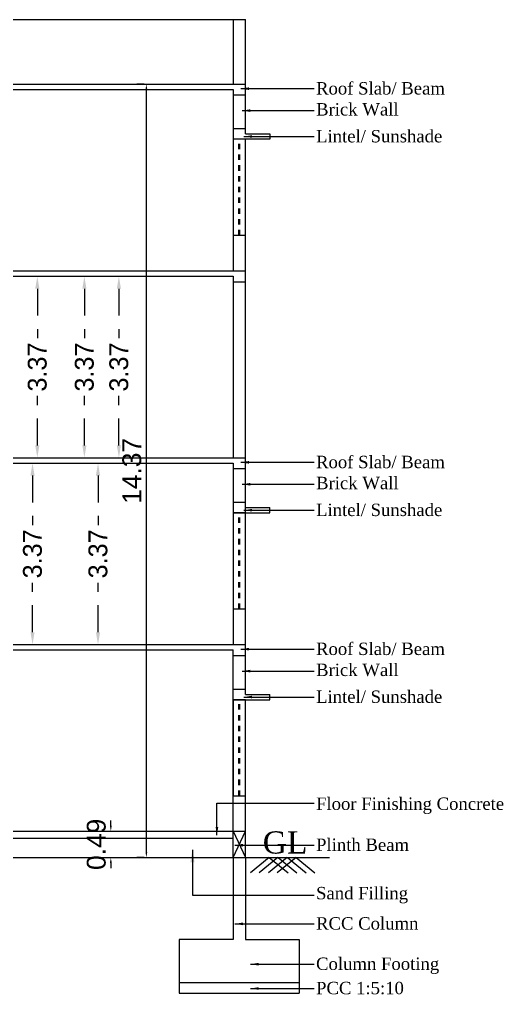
# Model space of a CAD drawing. Header units: metres. Extents: x 3396 to 3562, y 2179 to 2331.
# Drawn here: x 3499.85 to 3508.84, y 2180.74 to 2198.85 of the extents above; entities that cross this region are included whole.
import ezdxf

# ---------------------------------------------------------------- set-up
doc = ezdxf.new("R2010")
doc.units = ezdxf.units.M
doc.header["$PDMODE"] = 34
doc.linetypes.add('HIDDEN', pattern=[0.375, 0.25, -0.125])
for name, color, linetype in [('BLK_1_FLR_1_REGULAR_ROOM_9', 117, 'Continuous'), ('BLK_1_FLR_1_WATER_CLOSET', 213, 'Continuous'), ('BLK_1_FLR_2_REGULAR_ROOM_8', 117, 'Continuous'), ('BLK_1_FLR_2_REGULAR_ROOM_9', 117, 'Continuous'), ('BLK_1_FLR_2_WATER_CLOSET', 213, 'Continuous'), ('BLK_1_HT_OF_BLDG', 5, 'Continuous'), ('BLK_1_PLINTH_HEIGHT', 7, 'Continuous')]:
    doc.layers.add(name, color=color, linetype=linetype)
doc.styles.add('outer', font='BKANT.TTF')
doc.styles.get("Standard").update_dxf_attribs({"font": 'arial.ttf'})
doc.dimstyles.new('Banu', dxfattribs={"dimtxt": 0.35, "dimasz": 0.23, "dimexe": 1, "dimexo": 1, "dimgap": 0.1, "dimtad": 0, "dimzin": 1, "dimdsep": 46, "dimtxsty": 'outer', "dimcen": 0.15, "dimdle": 1, "dimse1": 1, "dimse2": 1, "dimclrt": 7, "dimadec": 0, "dimazin": 0, "dimtfac": 1, "dimtix": 1, "dimtmove": 1, "dimatfit": 0, "dimfxl": 0, "dimtolj": 1, "dimtzin": 0, "dimarcsym": 0})
doc.dimstyles.new('V1', dxfattribs={"dimtxt": 0.35, "dimasz": 0.1, "dimexe": 0.18, "dimexo": 0.0625, "dimgap": 0.09, "dimtad": 1, "dimzin": 0, "dimdsep": 46, "dimtxsty": 'Standard', "dimcen": 0.09, "dimadec": 0, "dimazin": 0, "dimtfac": 1, "dimtix": 1, "dimtofl": 0, "dimtmove": 2, "dimatfit": 0, "dimfxl": 0, "dimtolj": 1, "dimtzin": 0, "dimarcsym": 0})

# ---------------------------------------------------------------- blocks, each defined once
blk = doc.blocks.new('*D48')
at = {"layer": 'BLK_1_FLR_1_REGULAR_ROOM_9', "color": 0, "linetype": 'HIDDEN', "lineweight": -2, "ltscale": 2}
for p, q in [((3500.095, 2190.379), (3500.095, 2189.46)), ((3500.095, 2187.469), (3500.095, 2188.388))]:
    blk.add_line(p, q, dxfattribs=at)
at = {"layer": 'BLK_1_FLR_1_REGULAR_ROOM_9', "color": 0, "linetype": 'HIDDEN', "ltscale": 2}
for points in [[(3500.057, 2190.379), (3500.133, 2190.379), (3500.095, 2190.609)], [(3500.057, 2187.469), (3500.133, 2187.469), (3500.095, 2187.239)]]:
    blk.add_solid(points, dxfattribs=at)
at = {"layer": 'Defpoints', "color": 0, "linetype": 'HIDDEN', "ltscale": 2}
for p in [(3500.095, 2190.609), (3500.095, 2190.609), (3500.095, 2187.239)]:
    blk.add_point(p, dxfattribs=at)
at = {"layer": 'BLK_1_FLR_1_REGULAR_ROOM_9', "color": 7, "linetype": 'HIDDEN', "ltscale": 2, "insert": (3500.095, 2188.924), "char_height": 0.35, "attachment_point": 5, "rotation": 90, "style": 'outer'}
blk.add_mtext('\\A1;3.37', dxfattribs=at)
blk = doc.blocks.new('*D49')
at = {"layer": 'BLK_1_FLR_1_WATER_CLOSET', "color": 0, "linetype": 'HIDDEN', "lineweight": -2, "ltscale": 2}
for p, q in [((3501.311, 2190.379), (3501.311, 2189.46)), ((3501.311, 2187.469), (3501.311, 2188.388))]:
    blk.add_line(p, q, dxfattribs=at)
at = {"layer": 'BLK_1_FLR_1_WATER_CLOSET', "color": 0, "linetype": 'HIDDEN', "ltscale": 2}
for points in [[(3501.272, 2190.379), (3501.349, 2190.379), (3501.311, 2190.609)], [(3501.272, 2187.469), (3501.349, 2187.469), (3501.311, 2187.239)]]:
    blk.add_solid(points, dxfattribs=at)
at = {"layer": 'Defpoints', "color": 0, "linetype": 'HIDDEN', "ltscale": 2}
for p in [(3501.311, 2190.609), (3501.311, 2190.609), (3501.311, 2187.239)]:
    blk.add_point(p, dxfattribs=at)
at = {"layer": 'BLK_1_FLR_1_WATER_CLOSET', "color": 7, "linetype": 'HIDDEN', "ltscale": 2, "insert": (3501.311, 2188.924), "char_height": 0.35, "attachment_point": 5, "rotation": 90, "style": 'outer'}
blk.add_mtext('\\A1;3.37', dxfattribs=at)
blk = doc.blocks.new('*D57')
at = {"layer": 'BLK_1_FLR_2_REGULAR_ROOM_8', "color": 0, "linetype": 'HIDDEN', "lineweight": -2, "ltscale": 2}
for p, q in [((3500.184, 2193.849), (3500.184, 2192.93)), ((3500.184, 2190.939), (3500.184, 2191.858))]:
    blk.add_line(p, q, dxfattribs=at)
at = {"layer": 'BLK_1_FLR_2_REGULAR_ROOM_8', "color": 0, "linetype": 'HIDDEN', "ltscale": 2}
for points in [[(3500.145, 2193.849), (3500.222, 2193.849), (3500.184, 2194.079)], [(3500.145, 2190.939), (3500.222, 2190.939), (3500.184, 2190.709)]]:
    blk.add_solid(points, dxfattribs=at)
at = {"layer": 'Defpoints', "color": 0, "linetype": 'HIDDEN', "ltscale": 2}
for p in [(3500.184, 2194.079), (3500.184, 2194.079), (3500.184, 2190.709)]:
    blk.add_point(p, dxfattribs=at)
at = {"layer": 'BLK_1_FLR_2_REGULAR_ROOM_8', "color": 7, "linetype": 'HIDDEN', "ltscale": 2, "insert": (3500.184, 2192.394), "char_height": 0.35, "attachment_point": 5, "rotation": 90, "style": 'outer'}
blk.add_mtext('\\A1;3.37', dxfattribs=at)
blk = doc.blocks.new('*D58')
at = {"layer": 'BLK_1_FLR_2_REGULAR_ROOM_9', "color": 0, "linetype": 'HIDDEN', "lineweight": -2, "ltscale": 2}
for p, q in [((3501.058, 2193.849), (3501.058, 2192.93)), ((3501.058, 2190.939), (3501.058, 2191.858))]:
    blk.add_line(p, q, dxfattribs=at)
at = {"layer": 'BLK_1_FLR_2_REGULAR_ROOM_9', "color": 0, "linetype": 'HIDDEN', "ltscale": 2}
for points in [[(3501.02, 2193.849), (3501.096, 2193.849), (3501.058, 2194.079)], [(3501.02, 2190.939), (3501.096, 2190.939), (3501.058, 2190.709)]]:
    blk.add_solid(points, dxfattribs=at)
at = {"layer": 'Defpoints', "color": 0, "linetype": 'HIDDEN', "ltscale": 2}
for p in [(3500.924, 2194.079), (3501.058, 2194.079), (3500.924, 2190.709)]:
    blk.add_point(p, dxfattribs=at)
at = {"layer": 'BLK_1_FLR_2_REGULAR_ROOM_9', "color": 7, "linetype": 'HIDDEN', "ltscale": 2, "insert": (3501.058, 2192.394), "char_height": 0.35, "attachment_point": 5, "rotation": 90, "style": 'outer'}
blk.add_mtext('\\A1;3.37', dxfattribs=at)
blk = doc.blocks.new('*D59')
at = {"layer": 'BLK_1_FLR_2_WATER_CLOSET', "color": 0, "linetype": 'HIDDEN', "lineweight": -2, "ltscale": 2}
for p, q in [((3501.699, 2193.849), (3501.699, 2192.93)), ((3501.699, 2190.939), (3501.699, 2191.858))]:
    blk.add_line(p, q, dxfattribs=at)
at = {"layer": 'BLK_1_FLR_2_WATER_CLOSET', "color": 0, "linetype": 'HIDDEN', "ltscale": 2}
for points in [[(3501.66, 2193.849), (3501.737, 2193.849), (3501.699, 2194.079)], [(3501.66, 2190.939), (3501.737, 2190.939), (3501.699, 2190.709)]]:
    blk.add_solid(points, dxfattribs=at)
at = {"layer": 'Defpoints', "color": 0, "linetype": 'HIDDEN', "ltscale": 2}
for p in [(3501.47, 2194.079), (3501.699, 2194.079), (3501.47, 2190.709)]:
    blk.add_point(p, dxfattribs=at)
at = {"layer": 'BLK_1_FLR_2_WATER_CLOSET', "color": 7, "linetype": 'HIDDEN', "ltscale": 2, "insert": (3501.699, 2192.394), "char_height": 0.35, "attachment_point": 5, "rotation": 90, "style": 'outer'}
blk.add_mtext('\\A1;3.37', dxfattribs=at)
blk = doc.blocks.new('*D63')
at = {"layer": 'BLK_1_HT_OF_BLDG', "color": 0, "lineweight": -2}
for p, q in [((3502.168, 2197.649), (3502.029, 2197.649)), ((3502.209, 2183.384), (3502.209, 2197.549)), ((3502.168, 2183.284), (3502.029, 2183.284))]:
    blk.add_line(p, q, dxfattribs=at)
at = {"layer": 'BLK_1_HT_OF_BLDG', "color": 0}
for points in [[(3502.193, 2197.549), (3502.226, 2197.549), (3502.209, 2197.649)], [(3502.193, 2183.384), (3502.226, 2183.384), (3502.209, 2183.284)]]:
    blk.add_solid(points, dxfattribs=at)
at = {"layer": 'Defpoints', "color": 0}
for p in [(3502.209, 2197.649), (3502.23, 2197.649), (3502.23, 2183.284)]:
    blk.add_point(p, dxfattribs=at)
at = {"layer": 'BLK_1_HT_OF_BLDG', "color": 0, "insert": (3501.941, 2190.466), "char_height": 0.35, "attachment_point": 5, "rotation": 90}
blk.add_mtext('\\A1;14.37', dxfattribs=at)
blk = doc.blocks.new('*D64')
at = {"layer": 'BLK_1_PLINTH_HEIGHT', "color": 0, "lineweight": -2}
for p, q in [((3501.549, 2183.874), (3501.549, 2183.974)), ((3501.612, 2183.774), (3501.729, 2183.774)), ((3501.549, 2183.184), (3501.549, 2183.084)), ((3501.612, 2183.284), (3501.729, 2183.284))]:
    blk.add_line(p, q, dxfattribs=at)
at = {"layer": 'BLK_1_PLINTH_HEIGHT', "color": 0}
for points in [[(3501.532, 2183.874), (3501.566, 2183.874), (3501.549, 2183.774)], [(3501.532, 2183.184), (3501.566, 2183.184), (3501.549, 2183.284)]]:
    blk.add_solid(points, dxfattribs=at)
at = {"layer": 'Defpoints', "color": 0}
for p in [(3501.549, 2183.774), (3501.549, 2183.774), (3501.549, 2183.284)]:
    blk.add_point(p, dxfattribs=at)
at = {"layer": 'BLK_1_PLINTH_HEIGHT', "color": 0, "insert": (3501.28, 2183.529), "char_height": 0.35, "attachment_point": 5, "rotation": 90}
blk.add_mtext('\\A1;0.49', dxfattribs=at)

msp = doc.modelspace()

# ---------------------------------------------------------------- linework, layer by layer
for p, q in [((3486.81581, 2198.84892), (3504.04981, 2198.84892)), ((3503.81981, 2198.84892), (3503.81981, 2197.64892)), ((3504.04981, 2196.72392), (3504.04981, 2198.84892)), ((3486.81581, 2197.64892), (3504.04981, 2197.64892)), ((3504.04981, 2196.72392), (3504.04981, 2197.64892)), ((3487.04581, 2197.54892), (3503.81981, 2197.54892)), ((3497.81981, 2197.54892), (3503.81981, 2197.54892)), ((3503.81981, 2197.54892), (3503.81981, 2194.17892)), ((3503.81981, 2197.44892), (3504.04981, 2197.44892)), ((3503.81981, 2196.82392), (3504.04981, 2196.82392)), ((3504.49981, 2196.62392), (3503.81981, 2196.62392)), ((3504.04981, 2196.72392), (3504.49981, 2196.72392)), ((3504.04981, 2189.78392), (3504.04981, 2196.62392)), ((3504.49981, 2196.72392), (3504.49981, 2196.62392)), ((3486.81581, 2194.17892), (3504.04981, 2194.17892)), ((3497.81981, 2194.07892), (3503.81981, 2194.07892)), ((3503.81981, 2194.07892), (3503.81981, 2190.70892)), ((3503.81981, 2193.97892), (3504.04981, 2193.97892)), ((3504.04981, 2186.31392), (3504.04981, 2193.15392)), ((3486.81581, 2190.70892), (3504.04981, 2190.70892)), ((3497.81981, 2190.60892), (3503.81981, 2190.60892)), ((3503.81981, 2190.60892), (3503.81981, 2187.23892)), ((3503.81981, 2190.50892), (3504.04981, 2190.50892)), ((3503.81981, 2189.88392), (3504.04981, 2189.88392)), ((3503.81981, 2189.68392), (3504.49981, 2189.68392)), ((3504.04981, 2189.78392), (3504.49981, 2189.78392)), ((3504.04981, 2186.31392), (3504.04981, 2189.68392)), ((3504.49981, 2189.68392), (3504.49981, 2189.78392)), ((3486.81581, 2187.23892), (3504.04981, 2187.23892)), ((3497.81981, 2187.13892), (3503.81981, 2187.13892)), ((3503.81981, 2183.28392), (3503.81981, 2187.13892)), ((3503.81981, 2187.03892), (3504.04981, 2187.03892)), ((3503.81981, 2186.41392), (3504.04981, 2186.41392)), ((3504.04981, 2186.31392), (3504.49981, 2186.31392)), ((3504.49981, 2186.21392), (3504.49981, 2186.31392)), ((3503.81981, 2186.21392), (3504.49981, 2186.21392)), ((3504.04981, 2183.28392), (3504.04981, 2186.21392)), ((3504.04981, 2183.28392), (3504.04981, 2186.21392)), ((3486.81581, 2183.77392), (3504.04981, 2183.77392)), ((3503.81981, 2183.28392), (3504.04981, 2183.77392)), ((3503.81981, 2183.77392), (3504.04981, 2183.28392)), ((3497.81981, 2183.64284), (3503.81981, 2183.64284)), ((3487.04581, 2183.28392), (3505.61042, 2183.28392)), ((3504.49223, 2183.28392), (3504.1437, 2182.99754)), ((3504.65232, 2183.28392), (3504.30379, 2182.99754)), ((3504.82522, 2183.28392), (3504.4767, 2182.99754)), ((3504.49223, 2183.28392), (3504.84075, 2182.99754)), ((3504.98852, 2183.28392), (3504.63999, 2182.99754)), ((3504.65552, 2183.28392), (3505.00405, 2182.99754)), ((3504.82842, 2183.28392), (3505.17695, 2182.99754)), ((3504.98852, 2183.28392), (3505.33704, 2182.99754))]:
    msp.add_line(p, q)
at = {"linetype": 'HIDDEN', "ltscale": 0.2}
for p, q in [((3503.92514, 2194.84092), (3503.92514, 2196.62392)), ((3503.94448, 2194.84092), (3503.94448, 2196.62392)), ((3503.92514, 2187.90092), (3503.92514, 2189.68392)), ((3503.94448, 2187.90092), (3503.94448, 2189.68392)), ((3503.92514, 2184.43092), (3503.92514, 2186.21392)), ((3503.94448, 2184.43092), (3503.94448, 2186.21392))]:
    msp.add_line(p, q, dxfattribs=at)
at = {"ltscale": 2}
for p, q in [((3503.81981, 2194.84092), (3504.04981, 2194.84092)), ((3502.81981, 2180.96543), (3505.04981, 2180.96543))]:
    msp.add_line(p, q, dxfattribs=at)
for points in [[(3503.81981, 2187.90092), (3504.04981, 2187.90092), (3504.04981, 2189.68392), (3503.81981, 2189.68392)], [(3503.81981, 2184.43092), (3504.04981, 2184.43092), (3504.04981, 2186.21392), (3503.81981, 2186.21392)]]:
    msp.add_lwpolyline(points, close=True)
msp.add_lwpolyline([(3503.81981, 2183.28392), (3503.81981, 2181.76392), (3502.81981, 2181.76392), (3502.81981, 2180.76392), (3505.04981, 2180.76392)], dxfattribs=at)
msp.add_lwpolyline([(3504.04981, 2183.28392), (3504.04981, 2181.76392), (3505.04981, 2181.76392), (3505.04981, 2180.76392)])

# ---------------------------------------------------------------- texts
at = {"attachment_point": 1}
for s, width, insert, char_height in [('{\\fTimes New Roman|b0|i0|c0|p18;Roof Slab/ Beam}', 3.7591716, (3505.36053, 2197.68583), 0.23), ('{\\fTimes New Roman|b0|i0|c0|p18;Brick Wall}', 3.7591716, (3505.36053, 2197.2954), 0.23), ('{\\fTimes New Roman|b0|i0|c0|p18;Lintel/ Sunshade}', 3.7591716, (3505.36053, 2196.79686), 0.23), ('{\\fTimes New Roman|b0|i0|c0|p18;Roof Slab/ Beam}', 3.7591716, (3505.36053, 2190.74583), 0.23), ('{\\fTimes New Roman|b0|i0|c0|p18;Brick Wall}', 3.7591716, (3505.36053, 2190.3554), 0.23), ('{\\fTimes New Roman|b0|i0|c0|p18;Lintel/ Sunshade}', 3.7591716, (3505.36053, 2189.85686), 0.23), ('{\\fTimes New Roman|b0|i0|c0|p18;Roof Slab/ Beam}', 3.7591716, (3505.36053, 2187.27583), 0.23), ('{\\fTimes New Roman|b0|i0|c0|p18;Brick Wall}', 3.7591716, (3505.36053, 2186.8854), 0.23), ('{\\fTimes New Roman|b0|i0|c0|p18;Lintel/ Sunshade}', 3.7591716, (3505.36053, 2186.38686), 0.23), ('{\\fTimes New Roman|b0|i0|c0|p18;Floor Finishing Concrete}', 3.7591716, (3505.36053, 2184.39867), 0.23), ('{\\fTimes New Roman|b0|i0|c0|p18;GL}', 0.7488848, (3504.36991, 2183.77066), 0.4119282), ('{\\fTimes New Roman|b0|i0|c0|p18;Plinth Beam}', 3.7591716, (3505.36053, 2183.63679), 0.23), ('{\\fTimes New Roman|b0|i0|c0|p18;Sand Filling}', 3.7591716, (3505.36053, 2182.73865), 0.23), ('{\\fTimes New Roman|b0|i0|c0|p18;RCC Column}', 3.7591716, (3505.36053, 2182.1759), 0.23), ('{\\fTimes New Roman|b0|i0|c0|p18;Column Footing}', 3.7591716, (3505.36053, 2181.42671), 0.23), ('{\\fTimes New Roman|b0|i0|c0|p18;PCC 1:5:10}', 2.1901006, (3505.36053, 2180.9755), 0.23)]:
    msp.add_mtext_dynamic_manual_height_columns(s, width=width, gutter_width=12.5, heights=[0], dxfattribs=dict(at, insert=insert, char_height=char_height))

# ---------------------------------------------------------------- dimensions: what is measured, and where the dimension line sits
at = {"layer": 'BLK_1_FLR_1_REGULAR_ROOM_9', "color": 3, "linetype": 'HIDDEN', "ltscale": 2}
dim = msp.add_aligned_dim(p1=(3500.09512, 2187.23892), p2=(3500.09512, 2190.60892), distance=0, dimstyle='Banu', override={"dimpost": '\\X'}, dxfattribs=at)
dim.commit()
dim.dimension.update_dxf_attribs({"geometry": '*D48', "text_midpoint": (3500.09512, 2188.92392)})
at = {"layer": 'BLK_1_FLR_1_WATER_CLOSET', "linetype": 'HIDDEN', "ltscale": 2}
dim = msp.add_aligned_dim(p1=(3501.31054, 2187.23892), p2=(3501.31054, 2190.60892), distance=0, dimstyle='Banu', override={"dimpost": '\\X'}, dxfattribs=at)
dim.commit()
dim.dimension.update_dxf_attribs({"geometry": '*D49', "text_midpoint": (3501.31054, 2188.92392)})
at = {"layer": 'BLK_1_FLR_2_REGULAR_ROOM_8', "color": 3, "linetype": 'HIDDEN', "ltscale": 2}
dim = msp.add_aligned_dim(p1=(3500.18363, 2190.70892), p2=(3500.18363, 2194.07892), distance=0, dimstyle='Banu', override={"dimpost": '\\X'}, dxfattribs=at)
dim.commit()
dim.dimension.update_dxf_attribs({"geometry": '*D57', "text_midpoint": (3500.18363, 2192.39392)})
at = {"layer": 'BLK_1_FLR_2_REGULAR_ROOM_9', "color": 3, "linetype": 'HIDDEN', "ltscale": 2}
dim = msp.add_aligned_dim(p1=(3500.92432, 2190.70892), p2=(3500.92432, 2194.07892), distance=-0.13365, dimstyle='Banu', override={"dimpost": '\\X'}, dxfattribs=at)
dim.commit()
dim.dimension.update_dxf_attribs({"geometry": '*D58', "text_midpoint": (3501.05797, 2192.39392)})
at = {"layer": 'BLK_1_FLR_2_WATER_CLOSET', "linetype": 'HIDDEN', "ltscale": 2}
dim = msp.add_aligned_dim(p1=(3501.46957, 2190.70892), p2=(3501.46957, 2194.07892), distance=-0.22912, dimstyle='Banu', override={"dimpost": '\\X'}, dxfattribs=at)
dim.commit()
dim.dimension.update_dxf_attribs({"geometry": '*D59', "text_midpoint": (3501.69869, 2192.39392)})
at = {"layer": 'BLK_1_HT_OF_BLDG'}
dim = msp.add_linear_dim(base=(3502.2094012722, 2197.6489244647), p1=(3502.2302348211, 2183.2839244647), p2=(3502.2302348211, 2197.6489244647), angle=90, dimstyle='V1', dxfattribs=at)
dim.commit()
dim.dimension.update_dxf_attribs({"geometry": '*D63', "text_midpoint": (3501.940581354, 2190.4664244647)})
at = {"layer": 'BLK_1_PLINTH_HEIGHT'}
dim = msp.add_linear_dim(base=(3501.54906, 2183.77392), p1=(3501.54906, 2183.28392), p2=(3501.54906, 2183.77392), angle=90, dimstyle='V1', dxfattribs=at)
dim.commit()
dim.dimension.update_dxf_attribs({"geometry": '*D64', "text_midpoint": (3501.28036, 2183.52892)})

# ---------------------------------------------------------------- leaders
for points, override in [([(3503.96376, 2197.56438), (3505.32431, 2197.56438)], {"dimasz": 0.15}), ([(3503.98902, 2197.15696), (3505.32431, 2197.15696)], {"dimasz": 0.15}), ([(3504.02208, 2196.67519), (3505.32431, 2196.67519)], {"dimasz": 0.15}), ([(3503.96376, 2190.62438), (3505.32431, 2190.62438)], {"dimasz": 0.15}), ([(3503.98902, 2190.21696), (3505.32431, 2190.21696)], {"dimasz": 0.15}), ([(3504.02208, 2189.73519), (3505.32431, 2189.73519)], {"dimasz": 0.15}), ([(3503.96376, 2187.15438), (3505.32431, 2187.15438)], {"dimasz": 0.15}), ([(3503.98902, 2186.74696), (3505.32431, 2186.74696)], {"dimasz": 0.15}), ([(3504.02208, 2186.26519), (3505.32431, 2186.26519)], {"dimasz": 0.15}), ([(3503.51947, 2183.70207), (3503.51947, 2184.29106), (3505.32431, 2184.29106)], {"dimasz": 0.15, "dimgap": 0.1, "dimtad": 0}), ([(3503.85062, 2183.5132), (3505.32431, 2183.5132)], {"dimasz": 0.15, "dimgap": 0.1, "dimtad": 0}), ([(3503.06511, 2183.42811), (3503.06511, 2182.58676), (3505.32431, 2182.58676)], {"dimgap": 0.1, "dimtad": 0}), ([(3503.85062, 2182.05231), (3505.32431, 2182.05231)], {"dimasz": 0.15, "dimgap": 0.1, "dimtad": 0}), ([(3504.14248, 2181.30313), (3505.32431, 2181.30313)], {"dimasz": 0.15, "dimgap": 0.1, "dimtad": 0}), ([(3504.14248, 2180.85192), (3505.32431, 2180.85192)], {"dimasz": 0.15, "dimgap": 0.1, "dimtad": 0})]:
    msp.add_leader(points, dimstyle='Banu', override=override)

doc.saveas('drawing.dxf')
